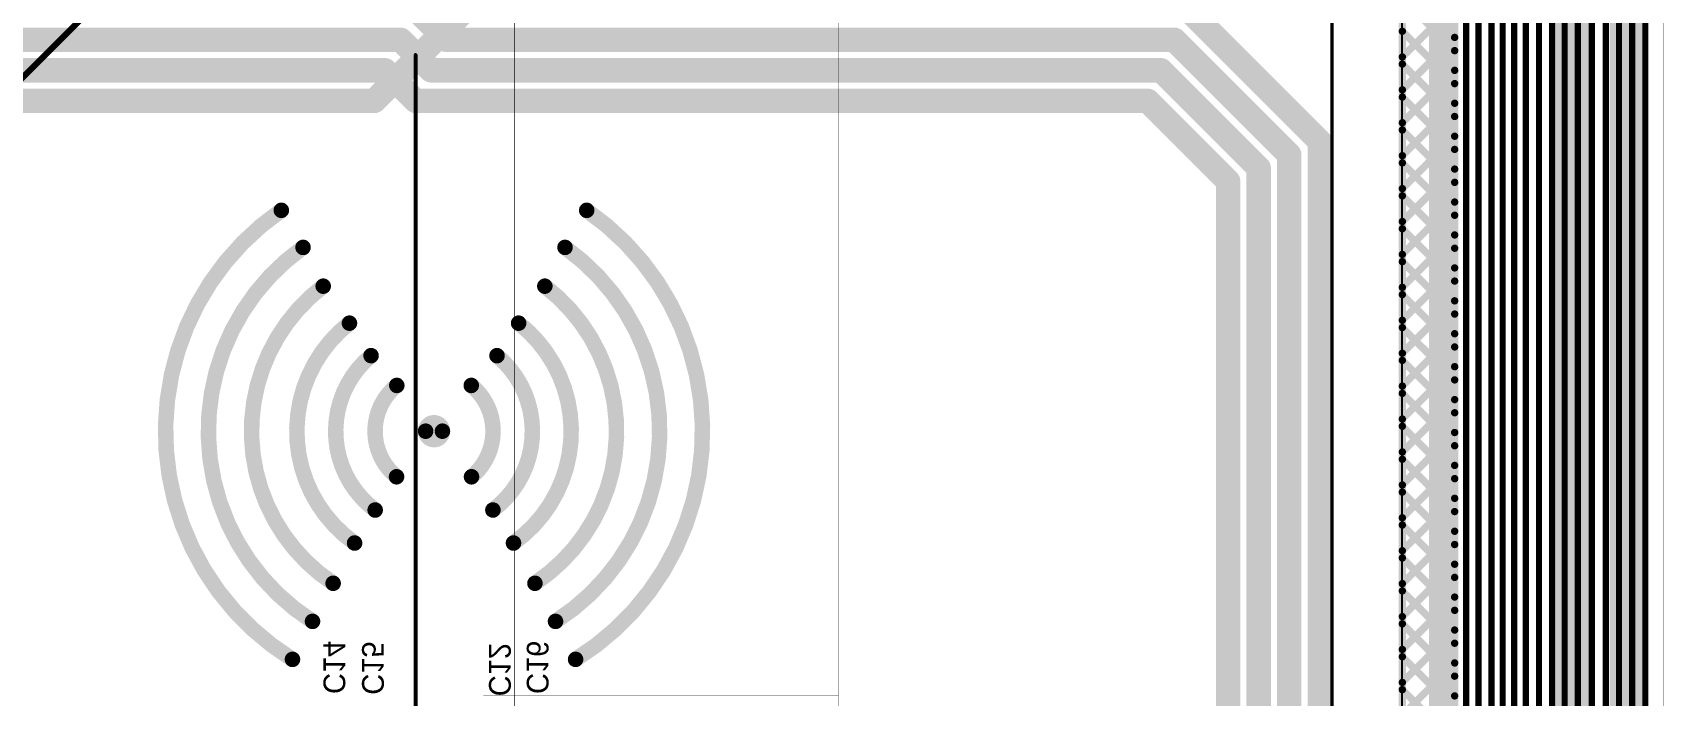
# Model space of a CAD drawing. Header units: millimetres. Extents: x 235 to 830, y 272 to 692.
# Drawn here: x 494.1 to 547.5, y 529.9 to 551.6 of the extents above; entities that cross this region are included whole.
import ezdxf

# ---------------------------------------------------------------- set-up
doc = ezdxf.new("R2010")
doc.units = ezdxf.units.MM
for name, color, linetype in [('BottomLayer', 5, 'Continuous'), ('BottomOverlay', 54, 'Continuous'), ('KeepOutLayer', 6, 'Continuous'), ('Mechanical1', 6, 'Continuous'), ('Mechanical2', 216, 'Continuous'), ('Mechanical4', 56, 'Continuous'), ('TopLayer', 1, 'Continuous')]:
    doc.layers.add(name, color=color, linetype=linetype)

# ---------------------------------------------------------------- blocks, each defined once
blk = doc.blocks.new('ANTENNA_NFC_60MMX30MM_B_1')
at = {"layer": 'BottomLayer', "const_width": 0.8}
for points in [[(0, 14.6), (1, 13.6)], [(25.272, 14.6), (29.6, 10.272)], [(-24.838, 13.6), (-0.492, 13.6)], [(-0.492, 13.6), (0.508, 12.6)], [(1, 13.6), (24.838, 13.6)], [(24.838, 13.6), (28.6, 9.838)], [(-24.404, 12.6), (-1, 12.6)], [(-1, 12.6), (0, 11.6)], [(0.508, 12.6), (24.404, 12.6)], [(24.404, 12.6), (27.6, 9.404)], [(-23.97, 11.6), (-1.651, 11.6)], [(0, 11.6), (23.97, 11.6)], [(23.97, 11.6), (26.6, 8.97)], [(28.6, -9.838), (28.6, 9.838)], [(29.6, 10.272), (29.6, -10.272)], [(27.6, -9.404), (27.6, 9.404)], [(26.6, -8.97), (26.6, 8.97)]]:
    blk.add_lwpolyline(points, dxfattribs=at)
at = {"layer": 'BottomLayer', "const_width": 0.4}
for points in [[(-0.692, 13.6, 1), (-0.292, 13.6, 1)], [(-0.692, 13.6, 1), (-0.292, 13.6, 1)], [(0.8, 13.6, 1), (1.2, 13.6, 1)], [(0.8, 13.6, 1), (1.2, 13.6, 1)], [(24.638, 13.6, 1), (25.038, 13.6, 1)], [(24.638, 13.6, 1), (25.038, 13.6, 1)], [(-1.2, 12.6, 1), (-0.8, 12.6, 1)], [(-1.2, 12.6, 1), (-0.8, 12.6, 1)], [(0.308, 12.6, 1), (0.708, 12.6, 1)], [(0.308, 12.6, 1), (0.708, 12.6, 1)], [(24.204, 12.6, 1), (24.604, 12.6, 1)], [(24.204, 12.6, 1), (24.604, 12.6, 1)], [(-1.851, 11.6, 1), (-1.451, 11.6, 1)], [(-0.2, 11.6, 1), (0.2, 11.6, 1)], [(-0.2, 11.6, 1), (0.2, 11.6, 1)], [(23.77, 11.6, 1), (24.17, 11.6, 1)], [(23.77, 11.6, 1), (24.17, 11.6, 1)], [(28.4, 9.838, 1), (28.8, 9.838, 1)], [(28.4, 9.838, 1), (28.8, 9.838, 1)], [(29.4, 10.272, 1), (29.8, 10.272, 1)], [(29.4, 10.272, 1), (29.8, 10.272, 1)], [(27.4, 9.404, 1), (27.8, 9.404, 1)], [(27.4, 9.404, 1), (27.8, 9.404, 1)], [(26.4, 8.97, 1), (26.8, 8.97, 1)], [(26.4, 8.97, 1), (26.8, 8.97, 1)]]:
    blk.add_lwpolyline(points, format="xyb", close=True, dxfattribs=at)
at = {"layer": 'Mechanical1', "const_width": 0.1}
blk.add_lwpolyline([(30, -15), (30, 15)], dxfattribs=at)
at = {"layer": 'TopLayer', "const_width": 0.8}
for points in [[(-1.349, 11.6), (1.651, 14.6)], [(-1.651, 11.6), (-1.349, 11.6)]]:
    blk.add_lwpolyline(points, dxfattribs=at)
at = {"layer": 'TopLayer', "const_width": 0.4}
for points in [[(-1.851, 11.6, 1), (-1.451, 11.6, 1)], [(-1.549, 11.6, 1), (-1.149, 11.6, 1)], [(-1.549, 11.6, 1), (-1.149, 11.6, 1)]]:
    blk.add_lwpolyline(points, format="xyb", close=True, dxfattribs=at)

msp = doc.modelspace()

# ---------------------------------------------------------------- linework, layer by layer
at = {"layer": 'BottomLayer'}
msp.add_line((538.934, 520.533), (538.934, 554.902), dxfattribs=at)
at = {"layer": 'BottomLayer', "const_width": 1.27}
for points in [[(546.357, 518.057), (546.357, 561.348)], [(544.604, 519.073), (544.604, 559.958)]]:
    msp.add_lwpolyline(points, dxfattribs=at)
at = {"layer": 'BottomOverlay', "const_width": 0.508}
for points in [[(502.601, 531.067, -0.540258), (502.236, 545.765)], [(512.233, 545.765, -0.540258), (511.869, 531.067)], [(503.257, 532.31, -0.531415), (502.947, 544.552)], [(511.523, 544.552, -0.531415), (511.212, 532.31)], [(503.932, 533.557, -0.515351), (503.607, 543.283)], [(510.862, 543.283, -0.515351), (510.538, 533.557)], [(504.634, 534.875, -0.501542), (504.466, 542.072)], [(510.004, 542.072, -0.501542), (509.836, 534.875)], [(505.308, 535.956, -0.48464), (505.174, 541.009)], [(509.296, 541.009, -0.48464), (509.162, 535.956)], [(506.008, 537.044, -0.473924), (506.016, 540.034)], [(508.454, 540.034, -0.473924), (508.462, 537.044)]]:
    msp.add_lwpolyline(points, format="xyb", dxfattribs=at)
at = {"layer": 'BottomOverlay'}
for points, const_width in [([(502.109, 545.765, 1), (502.363, 545.765, 1)], 0.254), ([(512.106, 545.765, 1), (512.36, 545.765, 1)], 0.254), ([(502.82, 544.552, 1), (503.074, 544.552, 1)], 0.254), ([(511.396, 544.552, 1), (511.65, 544.552, 1)], 0.254), ([(503.48, 543.283, 1), (503.734, 543.283, 1)], 0.254), ([(510.735, 543.283, 1), (510.989, 543.283, 1)], 0.254), ([(504.339, 542.072, 1), (504.593, 542.072, 1)], 0.254), ([(509.877, 542.072, 1), (510.131, 542.072, 1)], 0.254), ([(505.047, 541.009, 1), (505.301, 541.009, 1)], 0.254), ([(509.169, 541.009, 1), (509.423, 541.009, 1)], 0.254), ([(505.889, 540.034, 1), (506.143, 540.034, 1)], 0.254), ([(508.327, 540.034, 1), (508.581, 540.034, 1)], 0.254), ([(507.51, 538.536, 1), (506.96, 538.536, 1)], 0.508), ([(506.833, 538.536, 1), (507.087, 538.536, 1)], 0.254), ([(507.383, 538.536, 1), (507.637, 538.536, 1)], 0.254), ([(505.881, 537.044, 1), (506.135, 537.044, 1)], 0.254), ([(508.335, 537.044, 1), (508.589, 537.044, 1)], 0.254), ([(505.181, 535.956, 1), (505.435, 535.956, 1)], 0.254), ([(509.035, 535.956, 1), (509.289, 535.956, 1)], 0.254), ([(504.507, 534.875, 1), (504.761, 534.875, 1)], 0.254), ([(509.709, 534.875, 1), (509.963, 534.875, 1)], 0.254), ([(503.805, 533.557, 1), (504.059, 533.557, 1)], 0.254), ([(510.411, 533.557, 1), (510.665, 533.557, 1)], 0.254), ([(503.13, 532.31, 1), (503.384, 532.31, 1)], 0.254), ([(511.085, 532.31, 1), (511.339, 532.31, 1)], 0.254), ([(502.474, 531.067, 1), (502.728, 531.067, 1)], 0.254), ([(511.742, 531.067, 1), (511.996, 531.067, 1)], 0.254)]:
    msp.add_lwpolyline(points, format="xyb", close=True, dxfattribs=dict(at, const_width=const_width))
at = {"layer": 'KeepOutLayer', "const_width": 0.0127}
msp.add_lwpolyline([(547.474, 520.603), (547.474, 565.086)], dxfattribs=at)
at = {"layer": 'Mechanical1'}
for points, const_width in [([(509.874, 520.74), (509.874, 586.24)], 0.0127), ([(520.474, 520.74), (520.474, 586.24)], 0.0127), ([(506.631, 522.468), (506.631, 550.849)], 0.127), ([(508.861, 529.874), (511.673, 529.874)], 0.0127), ([(509.874, 529.874), (520.474, 529.874)], 0.0127)]:
    msp.add_lwpolyline(points, dxfattribs=dict(at, const_width=const_width))
for points, const_width in [([(506.599, 550.849, 1), (506.663, 550.849, 1)], 0.0635), ([(508.857, 529.874, 1), (508.864, 529.874, 1)], 0.00635), ([(509.871, 529.874, 1), (509.877, 529.874, 1)], 0.00635), ([(511.67, 529.874, 1), (511.676, 529.874, 1)], 0.00635), ([(520.471, 529.874, 1), (520.477, 529.874, 1)], 0.00635)]:
    msp.add_lwpolyline(points, format="xyb", close=True, dxfattribs=dict(at, const_width=const_width))
at = {"layer": 'Mechanical2', "const_width": 0.203}
msp.add_lwpolyline([(473.792, 530.137), (514.526, 570.871)], dxfattribs=at)
at = {"layer": 'Mechanical4', "const_width": 0.0127}
msp.add_lwpolyline([(547.474, 520.603), (547.474, 565.086)], dxfattribs=at)
at = {"layer": 'TopLayer'}
msp.add_line((538.934, 520.533), (538.934, 554.902), dxfattribs=at)
for points, const_width in [([(543.842, 558.559), (543.842, 518.819)], 0.203), ([(542.598, 557.391), (542.598, 519.327)], 0.203), ([(542.979, 557.391), (542.979, 519.149)], 0.203), ([(543.41, 557.391), (543.41, 518.997)], 0.203), ([(544.249, 557.391), (544.249, 518.59)], 0.203), ([(544.68, 557.391), (544.68, 518.362)], 0.203), ([(545.138, 557.391), (545.138, 518.158)], 0.203), ([(545.595, 557.391), (545.595, 518.031)], 0.203), ([(546.027, 557.391), (546.027, 517.904)], 0.203), ([(546.458, 557.391), (546.458, 517.777)], 0.203), ([(546.89, 557.391), (546.89, 517.65)], 0.203), ([(540.648, 555.79), (540.648, 520.063)], 0.241), ([(541.023, 555.79), (541.023, 520.063)], 0.203), ([(541.429, 555.892), (541.429, 519.886)], 0.203), ([(541.854, 555.892), (541.854, 519.777)], 0.203), ([(542.217, 555.892), (542.217, 519.555)], 0.203), ([(538.934, 520.533), (538.934, 554.902)], 0.241), ([(540.185, 554.317), (540.185, 520.368)], 0.762), ([(538.934, 552.706), (540.648, 550.992)], 0.241), ([(538.934, 550.788), (540.648, 552.502)], 0.241), ([(538.934, 551.628), (540.648, 549.914)], 0.241), ([(538.934, 549.71), (540.648, 551.424)], 0.241), ([(538.934, 550.551), (540.648, 548.837)], 0.241), ([(538.934, 548.633), (540.648, 550.347)], 0.241), ([(538.934, 549.473), (540.648, 547.759)], 0.241), ([(538.934, 547.555), (540.648, 549.269)], 0.241), ([(538.934, 548.395), (540.648, 546.681)], 0.241), ([(538.934, 546.478), (540.648, 548.191)], 0.241), ([(538.934, 547.318), (540.648, 545.604)], 0.241), ([(538.934, 545.4), (540.648, 547.114)], 0.241), ([(538.934, 546.24), (540.648, 544.526)], 0.241), ([(538.934, 544.322), (540.648, 546.036)], 0.241), ([(538.934, 545.162), (540.648, 543.448)], 0.241), ([(538.934, 543.245), (540.648, 544.959)], 0.241), ([(538.934, 544.085), (540.648, 542.371)], 0.241), ([(538.934, 542.167), (540.648, 543.881)], 0.241), ([(538.934, 543.007), (540.648, 541.293)], 0.241), ([(538.934, 541.089), (540.648, 542.803)], 0.241), ([(538.934, 541.929), (540.648, 540.216)], 0.241), ([(538.934, 540.012), (540.648, 541.726)], 0.241), ([(538.934, 540.852), (540.648, 539.138)], 0.241), ([(538.934, 538.934), (540.648, 540.648)], 0.241), ([(538.934, 539.774), (540.648, 538.06)], 0.241), ([(538.934, 537.856), (540.648, 539.57)], 0.241), ([(538.934, 538.697), (540.648, 536.983)], 0.241), ([(538.934, 536.779), (540.648, 538.493)], 0.241), ([(538.934, 537.619), (540.648, 535.905)], 0.241), ([(538.934, 535.701), (540.648, 537.415)], 0.241), ([(538.934, 536.541), (540.648, 534.827)], 0.241), ([(538.934, 534.624), (540.648, 536.338)], 0.241), ([(538.934, 535.464), (540.648, 533.75)], 0.241), ([(538.934, 533.546), (540.648, 535.26)], 0.241), ([(538.934, 534.386), (540.648, 532.672)], 0.241), ([(538.934, 532.468), (540.648, 534.182)], 0.241), ([(538.934, 533.308), (540.648, 531.595)], 0.241), ([(538.934, 531.391), (540.648, 533.105)], 0.241), ([(538.934, 532.231), (540.648, 530.517)], 0.241), ([(538.934, 530.313), (540.648, 532.027)], 0.241), ([(538.934, 531.153), (540.648, 529.439)], 0.241), ([(538.934, 529.235), (540.648, 530.949)], 0.241), ([(538.934, 530.076), (540.648, 528.362)], 0.241), ([(538.934, 528.158), (540.648, 529.872)], 0.241)]:
    msp.add_lwpolyline(points, dxfattribs=dict(at, const_width=const_width))
at = {"layer": 'TopLayer', "const_width": 0.121}
for points in [[(538.874, 551.628, 1), (538.994, 551.628, 1)], [(540.588, 551.424, 1), (540.708, 551.424, 1)], [(540.588, 550.992, 1), (540.708, 550.992, 1)], [(538.874, 550.788, 1), (538.994, 550.788, 1)], [(538.874, 550.551, 1), (538.994, 550.551, 1)], [(540.588, 550.347, 1), (540.708, 550.347, 1)], [(540.588, 549.914, 1), (540.708, 549.914, 1)], [(538.874, 549.71, 1), (538.994, 549.71, 1)], [(538.874, 549.473, 1), (538.994, 549.473, 1)], [(540.588, 549.269, 1), (540.708, 549.269, 1)], [(540.588, 548.837, 1), (540.708, 548.837, 1)], [(538.874, 548.633, 1), (538.994, 548.633, 1)], [(538.874, 548.395, 1), (538.994, 548.395, 1)], [(540.588, 548.191, 1), (540.708, 548.191, 1)], [(540.588, 547.759, 1), (540.708, 547.759, 1)], [(538.874, 547.555, 1), (538.994, 547.555, 1)], [(538.874, 547.318, 1), (538.994, 547.318, 1)], [(540.588, 547.114, 1), (540.708, 547.114, 1)], [(540.588, 546.681, 1), (540.708, 546.681, 1)], [(538.874, 546.478, 1), (538.994, 546.478, 1)], [(538.874, 546.24, 1), (538.994, 546.24, 1)], [(540.588, 546.036, 1), (540.708, 546.036, 1)], [(540.588, 545.604, 1), (540.708, 545.604, 1)], [(538.874, 545.4, 1), (538.994, 545.4, 1)], [(538.874, 545.162, 1), (538.994, 545.162, 1)], [(540.588, 544.959, 1), (540.708, 544.959, 1)], [(540.588, 544.526, 1), (540.708, 544.526, 1)], [(538.874, 544.322, 1), (538.994, 544.322, 1)], [(538.874, 544.085, 1), (538.994, 544.085, 1)], [(540.588, 543.881, 1), (540.708, 543.881, 1)], [(540.588, 543.448, 1), (540.708, 543.448, 1)], [(538.874, 543.245, 1), (538.994, 543.245, 1)], [(538.874, 543.007, 1), (538.994, 543.007, 1)], [(540.588, 542.803, 1), (540.708, 542.803, 1)], [(540.588, 542.371, 1), (540.708, 542.371, 1)], [(538.874, 542.167, 1), (538.994, 542.167, 1)], [(538.874, 541.929, 1), (538.994, 541.929, 1)], [(540.588, 541.726, 1), (540.708, 541.726, 1)], [(540.588, 541.293, 1), (540.708, 541.293, 1)], [(538.874, 541.089, 1), (538.994, 541.089, 1)], [(538.874, 540.852, 1), (538.994, 540.852, 1)], [(540.588, 540.648, 1), (540.708, 540.648, 1)], [(540.588, 540.216, 1), (540.708, 540.216, 1)], [(538.874, 540.012, 1), (538.994, 540.012, 1)], [(538.874, 539.774, 1), (538.994, 539.774, 1)], [(540.588, 539.57, 1), (540.708, 539.57, 1)], [(540.588, 539.138, 1), (540.708, 539.138, 1)], [(538.874, 538.934, 1), (538.994, 538.934, 1)], [(538.874, 538.697, 1), (538.994, 538.697, 1)], [(540.588, 538.493, 1), (540.708, 538.493, 1)], [(540.588, 538.06, 1), (540.708, 538.06, 1)], [(538.874, 537.856, 1), (538.994, 537.856, 1)], [(538.874, 537.619, 1), (538.994, 537.619, 1)], [(540.588, 537.415, 1), (540.708, 537.415, 1)], [(540.588, 536.983, 1), (540.708, 536.983, 1)], [(538.874, 536.779, 1), (538.994, 536.779, 1)], [(538.874, 536.541, 1), (538.994, 536.541, 1)], [(540.588, 536.338, 1), (540.708, 536.338, 1)], [(540.588, 535.905, 1), (540.708, 535.905, 1)], [(538.874, 535.701, 1), (538.994, 535.701, 1)], [(538.874, 535.464, 1), (538.994, 535.464, 1)], [(540.588, 535.26, 1), (540.708, 535.26, 1)], [(540.588, 534.827, 1), (540.708, 534.827, 1)], [(538.874, 534.624, 1), (538.994, 534.624, 1)], [(538.874, 534.386, 1), (538.994, 534.386, 1)], [(540.588, 534.182, 1), (540.708, 534.182, 1)], [(540.588, 533.75, 1), (540.708, 533.75, 1)], [(538.874, 533.546, 1), (538.994, 533.546, 1)], [(538.874, 533.308, 1), (538.994, 533.308, 1)], [(540.588, 533.105, 1), (540.708, 533.105, 1)], [(538.874, 532.468, 1), (538.994, 532.468, 1)], [(538.874, 532.231, 1), (538.994, 532.231, 1)], [(540.588, 532.672, 1), (540.708, 532.672, 1)], [(540.588, 532.027, 1), (540.708, 532.027, 1)], [(538.874, 531.391, 1), (538.994, 531.391, 1)], [(538.874, 531.153, 1), (538.994, 531.153, 1)], [(540.588, 531.595, 1), (540.708, 531.595, 1)], [(540.588, 530.949, 1), (540.708, 530.949, 1)], [(538.874, 530.313, 1), (538.994, 530.313, 1)], [(538.874, 530.076, 1), (538.994, 530.076, 1)], [(540.588, 530.517, 1), (540.708, 530.517, 1)], [(540.588, 529.872, 1), (540.708, 529.872, 1)]]:
    msp.add_lwpolyline(points, format="xyb", close=True, dxfattribs=at)

# ---------------------------------------------------------------- block references
msp.add_blockref('ANTENNA_NFC_60MMX30MM_B_1', (506.631, 537.748))

# ---------------------------------------------------------------- texts
at = {"layer": 'BottomOverlay', "text_generation_flag": 2}
for s, p in [('C14', (503.616, 529.933)), ('C15', (504.879, 529.908)), ('C12', (509.034, 529.857)), ('C16', (510.271, 529.933))]:
    msp.add_text(s, height=0.7112, rotation=270, dxfattribs=at).set_placement(p)

doc.saveas('drawing.dxf')
